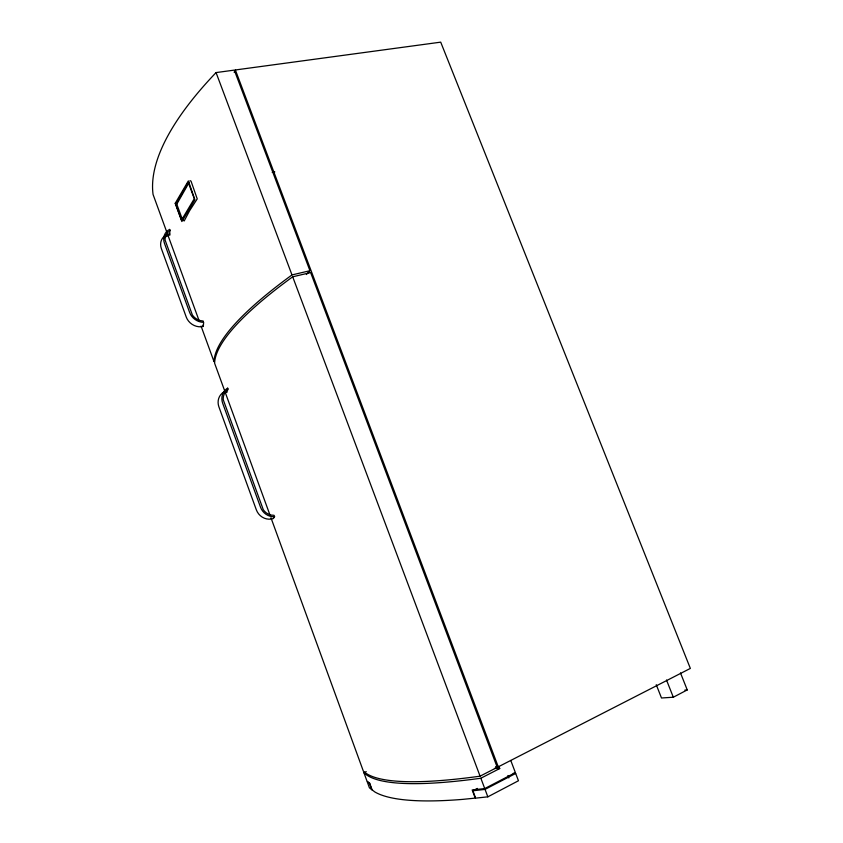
<?xml version="1.0" encoding="UTF-8"?>
<svg xmlns="http://www.w3.org/2000/svg" width="843" height="843" viewBox="0 0 843 843"><rect width="100%" height="100%" fill="white"/><g stroke="black" fill="none" stroke-linecap="round" stroke-linejoin="round"><path stroke-width="1.26" d="M164.838 237.621A12.445 10.759 33.1 0 1 169.959 234.986L169.548 229.444A13.983 12.065 33.4 0 0 164.48 243.385L189.622 312.437A13.92 12.36 36.2 0 0 203.458 322.342L203.163 321.014L200.191 320.572A12.519 11.107 36.2 0 1 192.362 314.976L165.112 240.139A12.571 10.843 33.4 0 1 167.968 232.257L170.191 230.676L169.717 229.38M169.506 233.743A13.836 11.971 33.1 0 0 161.382 248.643L186.229 317.01A13.773 12.255 35.9 0 0 203.321 326.431L203.648 322.332M234.122 72.277L235.366 69.969L440.71 42.15L690.354 668.415L498.266 766.845L495.663 766.772M175.776 204.354L188.263 182.373L194.28 198.695L181.54 220.076L175.776 204.354L176.788 204.154L189.306 182.183M223.722 392.058A13.73 12.624 42.7 0 0 218.927 406.937L256.314 509.783A13.773 12.961 59 0 0 273.406 518.519L274.576 516.664L274.08 515.305L271.13 515.062A12.508 11.749 59 0 1 263.279 509.699L223.269 399.814A12.476 11.444 43 0 1 225.998 391.331L228.168 389.529L227.684 388.191L226.778 390.731L227.241 392.006A12.339 11.349 42.7 0 0 224.491 393.207M306.388 274.533L309.939 270.719L234.28 70.117L216.061 72.582A430.446 146.05 -25.9 0 0 153.057 194.438L166.967 232.573M190.002 180.613L191.024 181.14L197.23 198.895L189.643 210.666L184.185 220.961L183.321 220.371M477.433 788.426L472.891 790.787L475.642 798.142L487.834 796.835L518.456 780.755L515.684 773.442L513.197 773.347M656.254 684.706L661.492 697.993L673.315 697.224L687.245 689.932L680.48 672.925M366.252 771.63L363.934 772.746L366.979 781.103L369.634 783.073L372.111 789.859L374.872 791.977A457.127 80.011 -18.3 0 0 462.955 799.354L475.241 798.11L472.185 789.933L484.736 788.563L515.379 772.62L510.763 760.449M472.891 790.787L485.041 789.385L515.684 773.442M363.934 772.746A456.348 73.942 -18.5 0 0 480.858 778.237L499.72 768.542L498.951 766.498L496.327 766.435M270.951 517.75L363.322 771.071A456.263 73.267 -18.5 0 0 480.078 776.171L497.244 767.372L310.635 272.574L292.69 276.799A437.243 84.743 -23.5 0 0 214.628 363.28L224.544 390.467M227.684 388.191L227.515 388.265A13.867 12.729 43 0 0 222.689 403.281L260.519 507.201A13.92 13.066 59 0 0 274.396 516.706L274.576 516.664M201.055 326.062L214.059 361.742A437.18 85.312 -23.5 0 1 291.984 274.923L309.939 270.719M181.54 220.076L182.552 219.875L176.788 204.154M272.215 172.393L274.807 171.909M684.853 690.101L687.245 689.932M494.462 768.384L499.72 768.542M666.497 679.995L673.315 697.224M507.907 775.518L508.814 777.931M235.366 69.969L498.266 766.845M216.061 72.582L291.984 274.923M292.69 276.799L480.078 776.171M480.858 778.237L484.736 788.563M485.041 789.385L487.834 796.835M202.857 325.177L203.321 326.431M167.862 235.028L199.264 321.141M225.439 392.943L270.055 515.273M175.196 203.342L181.867 221.551L194.912 199.749L188.347 180.908L175.196 203.342M369.613 783.737L367.221 781.767L369.424 787.794L371.837 789.838L369.613 783.737"/></g></svg>
